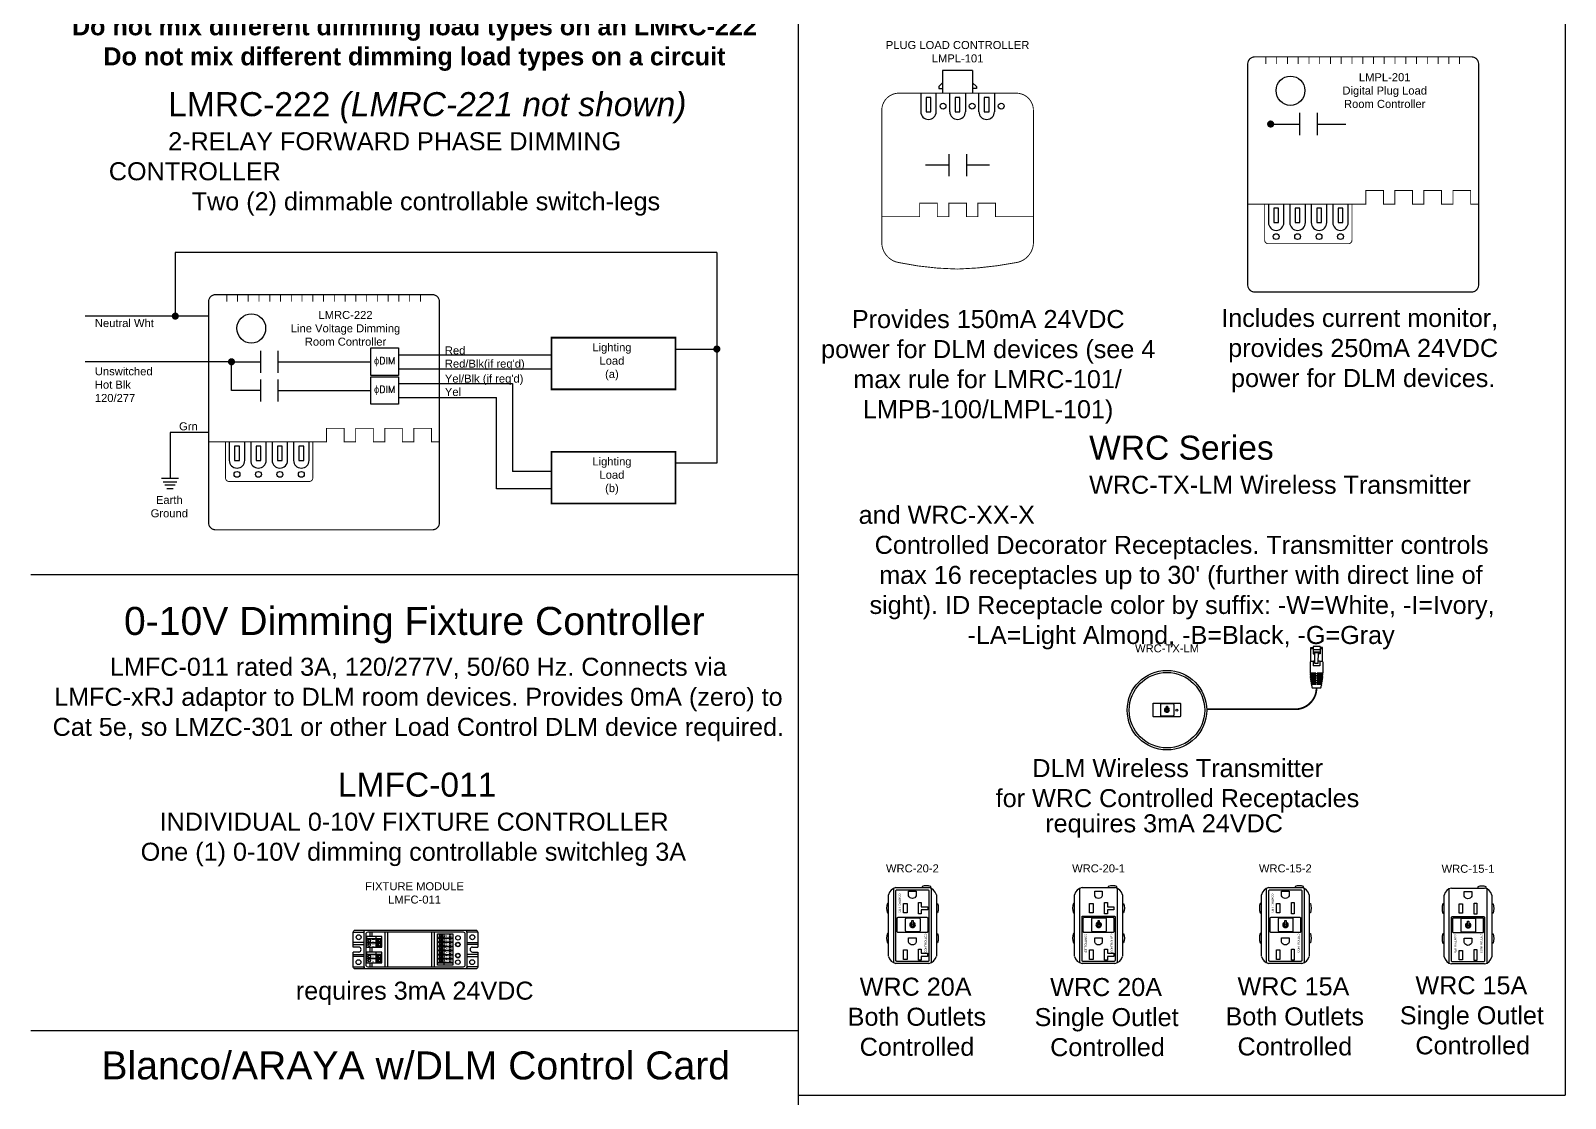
# Model space of a CAD drawing. Header units: inches. Extents: x 59 to 3361, y -1026 to 1732.
# Drawn here: x 1696.4 to 2127.7, y 1206.2 to 1506.1 of the extents above; entities that cross this region are included whole.
import ezdxf
from ezdxf.enums import TextEntityAlignment as Align

# ---------------------------------------------------------------- set-up
doc = ezdxf.new("R2010")
doc.units = ezdxf.units.IN
doc.header["$MEASUREMENT"] = 0
doc.styles.add('ARIAL', font='arial.ttf')
doc.styles.add('ROMANS', font='ROMANS.shx', dxfattribs={"height": 0.0625})

# ---------------------------------------------------------------- blocks, each defined once
blk = doc.blocks.new('*U177')
for p, q in [((-4.19, 52.35), (-5.3, 51.32)), ((-4.19, 55.74), (-4.19, 49.41)), ((4.2, 55.74), (-4.19, 55.74)), ((4.2, 55.74), (4.2, 49.41)), ((4.2, 52.35), (5.32, 51.32)), ((-10.35, 49.41), (-10.35, 44.2)), ((-5.98, 44.2), (-5.98, 49.41)), ((-5.3, 51.32), (-5.3, 50.75)), ((-5.3, 50.75), (-4.19, 50.75)), ((-2.17, 44.2), (-2.17, 49.41)), ((2.19, 49.41), (2.19, 44.2)), ((5.32, 50.75), (4.2, 50.75)), ((5.32, 51.32), (5.32, 50.75)), ((6, 44.2), (6, 49.41)), ((10.36, 49.41), (10.36, 44.2)), ((-2.47, 32.32), (-2.47, 26.11)), ((-2.47, 32.32), (-2.47, 26.11)), ((2.48, 32.32), (2.48, 26.11)), ((2.48, 32.32), (2.48, 26.11)), ((-2.47, 29.21), (-8.97, 29.21)), ((8.97, 29.21), (2.48, 29.21))]:
    blk.add_line(p, q)
at = {"linetype": 'Continuous', "const_width": 0.25}
blk.add_lwpolyline([(0, 0, -0.048346), (-16.8, 1.88, -0.329956), (-21.3, 7.15), (-21.3, 44.59, -0.414214), (-16.48, 49.41), (16.5, 49.41, -0.414214), (21.32, 44.59), (21.32, 37.07), (21.32, 22.53), (21.32, 7.15, -0.329956), (16.82, 1.88, -0.0415), (0, 0, -0.024292)], format="xyb", dxfattribs=at)
for points in [[(-8.83, 44.2), (-7.5, 44.2), (-7.5, 48.23), (-8.83, 48.23)], [(-0.65, 44.2), (0.67, 44.2), (0.67, 48.23), (-0.65, 48.23)], [(7.52, 44.2), (8.84, 44.2), (8.84, 48.23), (7.52, 48.23)]]:
    blk.add_lwpolyline(points, close=True)
at = {"const_width": 0.25}
blk.add_lwpolyline([(-21.3, 14.72), (-10.64, 14.72), (-10.64, 18.51), (-5.69, 18.51), (-5.69, 14.72), (-2.47, 14.72), (-2.47, 18.51), (2.49, 18.51), (2.49, 14.72), (5.7, 14.72), (5.7, 18.51), (10.66, 18.51), (10.66, 14.72), (21.32, 14.72)], dxfattribs=at)
for centre in [(-4.08, 45.77), (4.1, 45.77), (12.27, 45.77)]:
    blk.add_circle(centre, 0.82)
for centre in [(-8.17, 44.2), (0.01, 44.2), (8.18, 44.2)]:
    blk.add_arc(centre, 2.18, 180, 0)
at = {"insert": (0.01, 64.06), "char_height": 2.25, "width": 51.0342, "attachment_point": 2, "style": 'ARIAL'}
blk.add_mtext('PLUG LOAD CONTROLLER\\PLMPL-101', dxfattribs=at)
blk = doc.blocks.new('LMPL-201_TW')
for p, q in [((-17.89, 50.31), (-17.89, 44.1)), ((-17.89, 50.31), (-17.89, 44.1)), ((-12.94, 50.31), (-12.94, 44.1)), ((-12.94, 50.31), (-12.94, 44.1)), ((-26, 47.2), (-17.89, 47.2)), ((-12.94, 47.2), (-4.83, 47.2)), ((-26.64, 24.72), (-26.64, 19.51)), ((-22.27, 19.51), (-22.27, 24.72)), ((-20.61, 24.72), (-20.61, 19.51)), ((-16.25, 19.51), (-16.25, 24.72)), ((-14.58, 24.72), (-14.58, 19.51)), ((-10.22, 19.51), (-10.22, 24.72)), ((-8.56, 24.72), (-8.56, 19.51)), ((-4.19, 19.51), (-4.19, 24.72))]:
    blk.add_line(p, q)
for points, const_width in [([(-0.09, 66.07), (30.45, 66.07, -0.414214), (32.44, 64.07), (32.44, 2, -0.414214), (30.45, 0), (-30.45, 0, -0.414214), (-32.44, 2), (-32.44, 64.07, -0.414214), (-30.45, 66.07), (-0.09, 66.07)], 0.343), ([(-27.68, 24.72), (-27.68, 14.58, 0.414214), (-26.68, 13.58), (-4.15, 13.58, 0.414214), (-3.15, 14.58), (-3.15, 24.72)], 0.25)]:
    blk.add_lwpolyline(points, format="xyb", dxfattribs=dict(const_width=const_width))
at = {"const_width": 0.25}
for points in [[(-27.34, 64.06), (-27.34, 66.07)], [(-24.32, 64.06), (-24.32, 66.07)], [(-21.29, 64.06), (-21.29, 66.07)], [(-18.27, 64.06), (-18.27, 66.07)], [(-15.24, 64.06), (-15.24, 66.07)], [(-12.22, 64.06), (-12.22, 66.07)], [(-9.19, 64.06), (-9.19, 66.07)], [(-6.17, 64.06), (-6.17, 66.07)], [(-3.15, 64.06), (-3.15, 66.07)], [(-0.12, 64.06), (-0.12, 66.07)], [(2.9, 64.06), (2.9, 66.07)], [(5.93, 64.06), (5.93, 66.07)], [(8.95, 64.06), (8.95, 66.07)], [(11.98, 64.06), (11.98, 66.07)], [(15, 64.06), (15, 66.07)], [(18.03, 64.06), (18.03, 66.07)], [(21.05, 64.06), (21.05, 66.07)], [(24.07, 64.06), (24.07, 66.07)], [(27.1, 64.06), (27.1, 66.07)], [(32.44, 24.72), (30.2, 24.72), (30.2, 28.51), (25.24, 28.51), (25.24, 24.72), (22.03, 24.72), (22.03, 28.51), (17.07, 28.51), (17.07, 24.72), (13.86, 24.72), (13.86, 28.51), (8.9, 28.51), (8.9, 24.72), (5.69, 24.72), (5.69, 28.51), (0.73, 28.51), (0.73, 24.72), (-32.44, 24.72)]]:
    blk.add_lwpolyline(points, dxfattribs=at)
blk.add_lwpolyline([(-20.43, 52.43), (-21.24, 52.51), (-21.99, 52.75), (-22.67, 53.13), (-23.27, 53.64), (-23.77, 54.26), (-24.14, 54.98), (-24.38, 55.78), (-24.46, 56.64), (-24.46, 56.64), (-24.38, 57.45), (-24.14, 58.2), (-23.77, 58.89), (-23.27, 59.49), (-22.67, 59.98), (-21.99, 60.36), (-21.24, 60.59), (-20.43, 60.68), (-20.43, 60.68), (-19.63, 60.59), (-18.87, 60.36), (-18.19, 59.98), (-17.59, 59.49), (-17.09, 58.89), (-16.72, 58.2), (-16.48, 57.45), (-16.4, 56.64), (-16.4, 56.64), (-16.48, 55.78), (-16.72, 54.98), (-17.09, 54.26), (-17.59, 53.64), (-18.19, 53.13), (-18.87, 52.75), (-19.63, 52.51), (-20.43, 52.43), (-20.43, 52.43), (-20.43, 52.43)])
at = {"const_width": 1}
blk.add_lwpolyline([(-26.5, 47.2, 1), (-25.5, 47.2, 1)], format="xyb", close=True, dxfattribs=at)
for points in [[(-25.12, 19.51), (-23.79, 19.51), (-23.79, 23.54), (-25.12, 23.54)], [(-19.09, 19.51), (-17.77, 19.51), (-17.77, 23.54), (-19.09, 23.54)], [(-13.06, 19.51), (-11.74, 19.51), (-11.74, 23.54), (-13.06, 23.54)], [(-7.04, 19.51), (-5.71, 19.51), (-5.71, 23.54), (-7.04, 23.54)]]:
    blk.add_lwpolyline(points, close=True)
for centre in [(-24.45, 15.57), (-18.43, 15.57), (-12.4, 15.57), (-6.37, 15.57)]:
    blk.add_circle(centre, 0.819)
for centre in [(-24.45, 19.51), (-18.43, 19.51), (-12.4, 19.51), (-6.37, 19.51)]:
    blk.add_arc(centre, 2.18, 180, 0)
at = {"insert": (6.05, 61.48), "char_height": 2.25, "width": 40.9705, "attachment_point": 2, "style": 'ARIAL'}
blk.add_mtext('LMPL-201\\PDigital Plug Load\\PRoom Controller', dxfattribs=at)
blk = doc.blocks.new('*U178')
for p, q in [((-17.89, 50.31), (-17.89, 44.1)), ((-17.89, 50.31), (-17.89, 44.1)), ((-12.94, 50.31), (-12.94, 44.1)), ((-12.94, 50.31), (-12.94, 44.1)), ((-26, 47.2), (-17.89, 47.2)), ((-12.94, 47.2), (13.17, 47.2)), ((-17.89, 42.25), (-17.89, 36.04)), ((-17.89, 42.25), (-17.89, 36.04)), ((-12.95, 39.14), (13.17, 39.14)), ((-12.94, 42.25), (-12.94, 36.04)), ((-12.94, 42.25), (-12.94, 36.04)), ((-26.64, 24.72), (-26.64, 19.51)), ((-22.27, 19.51), (-22.27, 24.72)), ((-20.61, 24.72), (-20.61, 19.51)), ((-16.25, 19.51), (-16.25, 24.72)), ((-14.58, 24.72), (-14.58, 19.51)), ((-10.22, 19.51), (-10.22, 24.72)), ((-8.56, 24.72), (-8.56, 19.51)), ((-4.19, 19.51), (-4.19, 24.72))]:
    blk.add_line(p, q)
for points, const_width in [([(-0.09, 66.07), (30.45, 66.07, -0.414214), (32.44, 64.07), (32.44, 2, -0.414214), (30.45, 0), (-30.45, 0, -0.414214), (-32.44, 2), (-32.44, 64.07, -0.414214), (-30.45, 66.07), (-0.09, 66.07)], 0.343), ([(-27.68, 24.72), (-27.68, 14.58, 0.414214), (-26.68, 13.58), (-4.15, 13.58, 0.414214), (-3.15, 14.58), (-3.15, 24.72)], 0.25)]:
    blk.add_lwpolyline(points, format="xyb", dxfattribs=dict(const_width=const_width))
at = {"const_width": 0.25}
for points in [[(-27.34, 64.06), (-27.34, 66.07)], [(-24.32, 64.06), (-24.32, 66.07)], [(-21.29, 64.06), (-21.29, 66.07)], [(-18.27, 64.06), (-18.27, 66.07)], [(-15.24, 64.06), (-15.24, 66.07)], [(-12.22, 64.06), (-12.22, 66.07)], [(-9.19, 64.06), (-9.19, 66.07)], [(-6.17, 64.06), (-6.17, 66.07)], [(-3.15, 64.06), (-3.15, 66.07)], [(-0.12, 64.06), (-0.12, 66.07)], [(2.9, 64.06), (2.9, 66.07)], [(5.93, 64.06), (5.93, 66.07)], [(8.95, 64.06), (8.95, 66.07)], [(11.98, 64.06), (11.98, 66.07)], [(15, 64.06), (15, 66.07)], [(18.03, 64.06), (18.03, 66.07)], [(21.05, 64.06), (21.05, 66.07)], [(24.07, 64.06), (24.07, 66.07)], [(27.1, 64.06), (27.1, 66.07)], [(32.44, 24.72), (30.2, 24.72), (30.2, 28.51), (25.24, 28.51), (25.24, 24.72), (22.03, 24.72), (22.03, 28.51), (17.07, 28.51), (17.07, 24.72), (13.86, 24.72), (13.86, 28.51), (8.9, 28.51), (8.9, 24.72), (5.69, 24.72), (5.69, 28.51), (0.73, 28.51), (0.73, 24.72), (-32.44, 24.72)]]:
    blk.add_lwpolyline(points, dxfattribs=at)
for points in [[(-20.43, 52.43), (-21.24, 52.51), (-21.99, 52.75), (-22.67, 53.13), (-23.27, 53.64), (-23.77, 54.26), (-24.14, 54.98), (-24.38, 55.78), (-24.46, 56.64), (-24.46, 56.64), (-24.38, 57.45), (-24.14, 58.2), (-23.77, 58.89), (-23.27, 59.49), (-22.67, 59.98), (-21.99, 60.36), (-21.24, 60.59), (-20.43, 60.68), (-20.43, 60.68), (-19.63, 60.59), (-18.87, 60.36), (-18.19, 59.98), (-17.59, 59.49), (-17.09, 58.89), (-16.72, 58.2), (-16.48, 57.45), (-16.4, 56.64), (-16.4, 56.64), (-16.48, 55.78), (-16.72, 54.98), (-17.09, 54.26), (-17.59, 53.64), (-18.19, 53.13), (-18.87, 52.75), (-19.63, 52.51), (-20.43, 52.43), (-20.43, 52.43), (-20.43, 52.43)], [(-17.89, 39.14), (-26, 39.14), (-26, 47.2)]]:
    blk.add_lwpolyline(points)
at = {"const_width": 1}
blk.add_lwpolyline([(-26.5, 47.2, 1), (-25.5, 47.2, 1)], format="xyb", close=True, dxfattribs=at)
for points in [[(13.17, 51.08), (20.92, 51.08), (20.92, 43.33), (13.17, 43.33)], [(13.17, 43.02), (20.92, 43.02), (20.92, 35.27), (13.17, 35.27)], [(-25.12, 19.51), (-23.79, 19.51), (-23.79, 23.54), (-25.12, 23.54)], [(-19.09, 19.51), (-17.77, 19.51), (-17.77, 23.54), (-19.09, 23.54)], [(-13.06, 19.51), (-11.74, 19.51), (-11.74, 23.54), (-13.06, 23.54)], [(-7.04, 19.51), (-5.71, 19.51), (-5.71, 23.54), (-7.04, 23.54)]]:
    blk.add_lwpolyline(points, close=True)
for centre in [(-24.45, 15.57), (-18.43, 15.57), (-12.4, 15.57), (-6.37, 15.57)]:
    blk.add_circle(centre, 0.819)
for centre in [(-24.45, 19.51), (-18.43, 19.51), (-12.4, 19.51), (-6.37, 19.51)]:
    blk.add_arc(centre, 2.18, 180, 0)
at = {"insert": (6.05, 61.48), "char_height": 2.25, "width": 40.9705, "attachment_point": 2, "style": 'ARIAL'}
blk.add_mtext('LMRC-222\\PLine Voltage Dimming\\PRoom Controller', dxfattribs=at)
at = {"linetype": 'Continuous', "char_height": 2, "width": 5.8059, "attachment_point": 5, "style": 'ROMANS'}
for insert in [(17.05, 47.2), (17.05, 39.14)]:
    blk.add_mtext('ɸDIM', dxfattribs=dict(at, insert=insert))
blk = doc.blocks.new('*U221')
for p, q in [((-5.3, -10.57), (-5.3, 10.34)), ((-4.66, 10.54), (4.56, 10.54)), ((-4.66, 10.54), (4.56, 10.54)), ((5.22, 10.32), (5.22, -10.56)), ((-6.78, -8.75), (-6.78, 8.52)), ((6.68, 8.52), (6.68, -8.75)), ((-0.31, 0.49), (-0.48, 0.71)), ((0.31, 0.49), (0.48, 0.71)), ((4.56, -10.77), (-4.66, -10.77))]:
    blk.add_line(p, q)
for points in [[(-4.43, 9.94), (4.33, 9.94, -0.414214), (4.59, 9.68), (4.6, -9.91, -0.414214), (4.34, -10.17), (-4.42, -10.17, -0.414214), (-4.69, -9.91), (-4.7, 9.68, -0.414214)], [(-4.07, 2.21), (3.99, 2.21, -0.414214), (4.26, 1.95), (4.26, -1.8, -0.414214), (3.99, -2.06), (-4.07, -2.06, -0.414214), (-4.34, -1.8), (-4.34, 1.95, -0.414214)], [(-1.69, 2.07), (1.83, 2.07, -0.414214), (2.1, 1.8), (2.1, -1.6, -0.414214), (1.83, -1.86), (-1.69, -1.86, -0.414214), (-1.96, -1.6), (-1.96, 1.8, -0.414214)]]:
    blk.add_lwpolyline(points, format="xyb", close=True)
for points in [[(-1.1, 8.27), (-1.1, 9.54), (1, 9.54), (1, 8.27, -0.730342), (-1.1, 8.27, -14.201756)], [(5.1, 10.38), (5.1, 10.85, 0.202896), (2.7, 10.84), (2.7, 10.54)], [(-6.78, 6.13), (-7.08, 6.13, 0.187923), (-7.08, 3.51), (-6.78, 3.51)], [(6.68, 6.13), (6.98, 6.13, -0.187923), (6.98, 3.51), (6.68, 3.51)], [(-6.78, -2.35), (-7.08, -2.35, 0.187923), (-7.08, -4.97), (-6.78, -4.97)], [(-1.1, -4.79), (-1.1, -3.52), (1, -3.52), (1, -4.79, -0.730342), (-1.1, -4.79, -14.201756)], [(6.68, -2.35), (6.98, -2.35, -0.187923), (6.98, -4.97), (6.68, -4.97)]]:
    blk.add_lwpolyline(points, format="xyb")
for points in [[(-2.56, 6.08), (-1.56, 6.08), (-1.56, 3.45), (-2.56, 3.45)], [(-0.17, 1.27), (0.17, 1.27), (0.17, 0), (-0.17, 0)], [(-2.56, -6.97), (-1.56, -6.97), (-1.56, -9.61), (-2.56, -9.61)]]:
    blk.add_lwpolyline(points, close=True)
for points in [[(2.46, 4.29), (2.46, 3.2), (1.64, 3.2), (1.64, 6.33), (2.46, 6.33), (2.46, 5.15)], [(2.46, 5.15), (4.25, 5.15), (4.25, 4.29), (2.46, 4.29)], [(2.46, -8.77), (2.46, -9.86), (1.64, -9.86), (1.64, -6.72), (2.46, -6.72), (2.46, -7.91)], [(2.46, -7.91), (4.24, -7.91), (4.24, -8.77), (2.46, -8.77)]]:
    blk.add_lwpolyline(points)
for centre, radius, start, end in [((-4.16, 7.9), 2.69, 100.708, 166.5861), ((4.06, 7.9), 2.69, 13.4139, 79.292), ((0, 0.1), 0.776, 128.3934, 51.6066), ((0, 0.1), 0.493, 128.3934, 51.6066), ((-4.16, -8.13), 2.69, 193.4139, 259.292), ((4.06, -8.13), 2.69, 280.708, 346.5861)]:
    blk.add_arc(centre, radius, start, end)
at = {"style": 'ARIAL'}
for rotation, p in [(270, (-3.37, 6.21)), (90, (3.4, -5.06))]:
    blk.add_text('CONTROLLED', height=0.561, rotation=rotation, dxfattribs=at).set_placement(p, align=Align.TOP_CENTER)
at = {"insert": (-0.05, 15.94), "char_height": 2.25, "width": 16.7368, "attachment_point": 5, "style": 'ARIAL'}
blk.add_mtext('WRC-20-2', dxfattribs=at)
blk = doc.blocks.new('*U225')
for p, q in [((-5.3, -10.57), (-5.3, 10.34)), ((-4.66, 10.54), (4.56, 10.54)), ((-4.66, 10.54), (4.56, 10.54)), ((5.22, 10.32), (5.22, -10.56)), ((-6.78, -8.75), (-6.78, 8.52)), ((6.68, 8.52), (6.68, -8.75)), ((-0.31, 0.49), (-0.48, 0.71)), ((0.31, 0.49), (0.48, 0.71)), ((4.56, -10.77), (-4.66, -10.77))]:
    blk.add_line(p, q)
for points in [[(-1.1, 8.27), (-1.1, 9.54), (1, 9.54), (1, 8.27, -0.730342), (-1.1, 8.27, -14.201756)], [(5.1, 10.38), (5.1, 10.85, 0.202896), (2.7, 10.84), (2.7, 10.54)], [(-6.78, 6.13), (-7.08, 6.13, 0.187923), (-7.08, 3.51), (-6.78, 3.51)], [(6.68, 6.13), (6.98, 6.13, -0.187923), (6.98, 3.51), (6.68, 3.51)], [(-6.78, -2.35), (-7.08, -2.35, 0.187923), (-7.08, -4.97), (-6.78, -4.97)], [(-1.1, -4.79), (-1.1, -3.52), (1, -3.52), (1, -4.79, -0.730342), (-1.1, -4.79, -14.201756)], [(6.68, -2.35), (6.98, -2.35, -0.187923), (6.98, -4.97), (6.68, -4.97)]]:
    blk.add_lwpolyline(points, format="xyb")
for points in [[(-2.56, 6.08), (-1.56, 6.08), (-1.56, 3.45), (-2.56, 3.45)], [(-0.17, 1.27), (0.17, 1.27), (0.17, 0), (-0.17, 0)], [(-2.56, -6.97), (-1.56, -6.97), (-1.56, -9.61), (-2.56, -9.61)]]:
    blk.add_lwpolyline(points, close=True)
for points in [[(2.46, 4.29), (2.46, 3.2), (1.64, 3.2), (1.64, 6.33), (2.46, 6.33), (2.46, 5.15)], [(2.46, 5.15), (4.25, 5.15), (4.25, 4.29), (2.46, 4.29)], [(2.46, -8.77), (2.46, -9.86), (1.64, -9.86), (1.64, -6.72), (2.46, -6.72), (2.46, -7.91)], [(2.46, -7.91), (4.24, -7.91), (4.24, -8.77), (2.46, -8.77)]]:
    blk.add_lwpolyline(points)
for points in [[(-4.42, 2.56), (4.34, 2.56, -0.414214), (4.6, 2.3), (4.6, -9.91, -0.414214), (4.34, -10.17), (-4.42, -10.17, -0.414214), (-4.69, -9.91), (-4.69, 2.3, -0.414214)], [(-4.07, 2.21), (3.99, 2.21, -0.414214), (4.26, 1.95), (4.26, -1.8, -0.414214), (3.99, -2.06), (-4.07, -2.06, -0.414214), (-4.34, -1.8), (-4.34, 1.95, -0.414214)], [(-1.69, 2.07), (1.83, 2.07, -0.414214), (2.1, 1.8), (2.1, -1.6, -0.414214), (1.83, -1.86), (-1.69, -1.86, -0.414214), (-1.96, -1.6), (-1.96, 1.8, -0.414214)]]:
    blk.add_lwpolyline(points, format="xyb", close=True)
for centre, radius, start, end in [((-4.16, 7.9), 2.69, 100.708, 166.5861), ((4.06, 7.9), 2.69, 13.4139, 79.292), ((0, 0.1), 0.776, 128.3934, 51.6066), ((0, 0.1), 0.493, 128.3934, 51.6066), ((-4.16, -8.13), 2.69, 193.4139, 259.292), ((4.06, -8.13), 2.69, 280.708, 346.5861)]:
    blk.add_arc(centre, radius, start, end)
at = {"style": 'ARIAL'}
for rotation, p in [(270, (-3.37, -5.07)), (90, (3.4, -5.06))]:
    blk.add_text('CONTROLLED', height=0.561, rotation=rotation, dxfattribs=at).set_placement(p, align=Align.TOP_CENTER)
at = {"insert": (-0.05, 15.94), "char_height": 2.25, "width": 16.7368, "attachment_point": 5, "style": 'ARIAL'}
blk.add_mtext('WRC-20-1', dxfattribs=at)
blk = doc.blocks.new('*U222')
for p, q in [((-5.3, -10.57), (-5.3, 10.34)), ((-4.66, 10.54), (4.56, 10.54)), ((-4.66, 10.54), (4.56, 10.54)), ((5.22, 10.32), (5.22, -10.56)), ((-6.78, -8.75), (-6.78, 8.52)), ((6.68, 8.52), (6.68, -8.75)), ((-0.31, 0.49), (-0.48, 0.71)), ((0.31, 0.49), (0.48, 0.71)), ((4.56, -10.77), (-4.66, -10.77))]:
    blk.add_line(p, q)
for points in [[(-4.43, 9.94), (4.33, 9.94, -0.414214), (4.59, 9.68), (4.6, -9.91, -0.414214), (4.34, -10.17), (-4.42, -10.17, -0.414214), (-4.69, -9.91), (-4.7, 9.68, -0.414214)], [(-4.07, 2.21), (3.99, 2.21, -0.414214), (4.26, 1.95), (4.26, -1.8, -0.414214), (3.99, -2.06), (-4.07, -2.06, -0.414214), (-4.34, -1.8), (-4.34, 1.95, -0.414214)], [(-1.69, 2.07), (1.83, 2.07, -0.414214), (2.1, 1.8), (2.1, -1.6, -0.414214), (1.83, -1.86), (-1.69, -1.86, -0.414214), (-1.96, -1.6), (-1.96, 1.8, -0.414214)]]:
    blk.add_lwpolyline(points, format="xyb", close=True)
for points in [[(-1.1, 8.27), (-1.1, 9.54), (1, 9.54), (1, 8.27, -0.730342), (-1.1, 8.27, -14.201756)], [(5.1, 10.38), (5.1, 10.85, 0.202896), (2.7, 10.84), (2.7, 10.54)], [(-6.78, 6.13), (-7.08, 6.13, 0.187923), (-7.08, 3.51), (-6.78, 3.51)], [(6.68, 6.13), (6.98, 6.13, -0.187923), (6.98, 3.51), (6.68, 3.51)], [(-6.78, -2.35), (-7.08, -2.35, 0.187923), (-7.08, -4.97), (-6.78, -4.97)], [(-1.1, -4.79), (-1.1, -3.52), (1, -3.52), (1, -4.79, -0.730342), (-1.1, -4.79, -14.201756)], [(6.68, -2.35), (6.98, -2.35, -0.187923), (6.98, -4.97), (6.68, -4.97)]]:
    blk.add_lwpolyline(points, format="xyb")
for points in [[(-2.56, 6.08), (-1.56, 6.08), (-1.56, 3.45), (-2.56, 3.45)], [(1.64, 6.33), (2.46, 6.33), (2.46, 3.2), (1.64, 3.2)], [(-0.17, 1.27), (0.17, 1.27), (0.17, 0), (-0.17, 0)], [(-2.56, -6.97), (-1.56, -6.97), (-1.56, -9.61), (-2.56, -9.61)], [(1.64, -6.72), (2.46, -6.72), (2.46, -9.86), (1.64, -9.86)]]:
    blk.add_lwpolyline(points, close=True)
for points in [[(2.46, 4.29), (2.46, 3.2), (1.64, 3.2), (1.64, 6.33), (2.46, 6.33), (2.46, 5.15)], [(2.46, -8.77), (2.46, -9.86), (1.64, -9.86), (1.64, -6.72), (2.46, -6.72), (2.46, -7.91)]]:
    blk.add_lwpolyline(points)
for centre, radius, start, end in [((-4.16, 7.9), 2.69, 100.708, 166.5861), ((4.06, 7.9), 2.69, 13.4139, 79.292), ((0, 0.1), 0.776, 128.3934, 51.6066), ((0, 0.1), 0.493, 128.3934, 51.6066), ((-4.16, -8.13), 2.69, 193.4139, 259.292), ((4.06, -8.13), 2.69, 280.708, 346.5861)]:
    blk.add_arc(centre, radius, start, end)
at = {"style": 'ARIAL'}
for rotation, p in [(270, (-3.37, 6.21)), (90, (3.4, -5.06))]:
    blk.add_text('CONTROLLED', height=0.561, rotation=rotation, dxfattribs=at).set_placement(p, align=Align.TOP_CENTER)
at = {"insert": (-0.05, 15.94), "char_height": 2.25, "width": 16.7368, "attachment_point": 5, "style": 'ARIAL'}
blk.add_mtext('WRC-15-2', dxfattribs=at)
blk = doc.blocks.new('*U224')
for p, q in [((-5.3, -10.57), (-5.3, 10.34)), ((-4.66, 10.54), (4.56, 10.54)), ((-4.66, 10.54), (4.56, 10.54)), ((5.22, 10.32), (5.22, -10.56)), ((-6.78, -8.75), (-6.78, 8.52)), ((6.68, 8.52), (6.68, -8.75)), ((-0.31, 0.49), (-0.48, 0.71)), ((0.31, 0.49), (0.48, 0.71)), ((4.56, -10.77), (-4.66, -10.77))]:
    blk.add_line(p, q)
for points in [[(-1.1, 8.27), (-1.1, 9.54), (1, 9.54), (1, 8.27, -0.730342), (-1.1, 8.27, -14.201756)], [(5.1, 10.38), (5.1, 10.85, 0.202896), (2.7, 10.84), (2.7, 10.54)], [(-6.78, 6.13), (-7.08, 6.13, 0.187923), (-7.08, 3.51), (-6.78, 3.51)], [(6.68, 6.13), (6.98, 6.13, -0.187923), (6.98, 3.51), (6.68, 3.51)], [(-6.78, -2.35), (-7.08, -2.35, 0.187923), (-7.08, -4.97), (-6.78, -4.97)], [(-1.1, -4.79), (-1.1, -3.52), (1, -3.52), (1, -4.79, -0.730342), (-1.1, -4.79, -14.201756)], [(6.68, -2.35), (6.98, -2.35, -0.187923), (6.98, -4.97), (6.68, -4.97)]]:
    blk.add_lwpolyline(points, format="xyb")
for points in [[(-2.56, 6.08), (-1.56, 6.08), (-1.56, 3.45), (-2.56, 3.45)], [(1.64, 6.33), (2.46, 6.33), (2.46, 3.2), (1.64, 3.2)], [(-0.17, 1.27), (0.17, 1.27), (0.17, 0), (-0.17, 0)], [(-2.56, -6.97), (-1.56, -6.97), (-1.56, -9.61), (-2.56, -9.61)], [(1.64, -6.72), (2.46, -6.72), (2.46, -9.86), (1.64, -9.86)]]:
    blk.add_lwpolyline(points, close=True)
for points in [[(2.46, 4.29), (2.46, 3.2), (1.64, 3.2), (1.64, 6.33), (2.46, 6.33), (2.46, 5.15)], [(2.46, -8.77), (2.46, -9.86), (1.64, -9.86), (1.64, -6.72), (2.46, -6.72), (2.46, -7.91)]]:
    blk.add_lwpolyline(points)
for points in [[(-4.42, 2.56), (4.34, 2.56, -0.414214), (4.6, 2.3), (4.6, -9.91, -0.414214), (4.34, -10.17), (-4.42, -10.17, -0.414214), (-4.69, -9.91), (-4.69, 2.3, -0.414214)], [(-4.07, 2.21), (3.99, 2.21, -0.414214), (4.26, 1.95), (4.26, -1.8, -0.414214), (3.99, -2.06), (-4.07, -2.06, -0.414214), (-4.34, -1.8), (-4.34, 1.95, -0.414214)], [(-1.69, 2.07), (1.83, 2.07, -0.414214), (2.1, 1.8), (2.1, -1.6, -0.414214), (1.83, -1.86), (-1.69, -1.86, -0.414214), (-1.96, -1.6), (-1.96, 1.8, -0.414214)]]:
    blk.add_lwpolyline(points, format="xyb", close=True)
for centre, radius, start, end in [((-4.16, 7.9), 2.69, 100.708, 166.5861), ((4.06, 7.9), 2.69, 13.4139, 79.292), ((0, 0.1), 0.776, 128.3934, 51.6066), ((0, 0.1), 0.493, 128.3934, 51.6066), ((-4.16, -8.13), 2.69, 193.4139, 259.292), ((4.06, -8.13), 2.69, 280.708, 346.5861)]:
    blk.add_arc(centre, radius, start, end)
at = {"style": 'ARIAL'}
for rotation, p in [(270, (-3.37, -5.07)), (90, (3.4, -5.06))]:
    blk.add_text('CONTROLLED', height=0.561, rotation=rotation, dxfattribs=at).set_placement(p, align=Align.TOP_CENTER)
at = {"insert": (-0.05, 15.94), "char_height": 2.25, "width": 16.7368, "attachment_point": 5, "style": 'ARIAL'}
blk.add_mtext('WRC-15-1', dxfattribs=at)
blk = doc.blocks.new('*U223')
for p, q in [((-0.28, 0.44), (-0.43, 0.64)), ((0.28, 0.44), (0.43, 0.64))]:
    blk.add_line(p, q)
for points in [[(-3.66, 1.99), (3.59, 1.99, -0.414214), (3.83, 1.75), (3.83, -1.62, -0.414214), (3.59, -1.86), (-3.66, -1.86, -0.414214), (-3.9, -1.62), (-3.9, 1.75, -0.414214)], [(-1.52, 1.86), (1.65, 1.86, -0.414214), (1.89, 1.62), (1.89, -1.44, -0.414214), (1.65, -1.68), (-1.52, -1.68, -0.414214), (-1.76, -1.44), (-1.76, 1.62, -0.414214)]]:
    blk.add_lwpolyline(points, format="xyb", close=True)
blk.add_lwpolyline([(-0.15, 1.14), (0.15, 1.14), (0.15, 0), (-0.15, 0)], close=True)
for centre, radius in [((0, 0), 11.17), ((0, 0), 10.61), ((2.78, -0.03), 0.271)]:
    blk.add_circle(centre, radius)
for radius in [0.698, 0.444]:
    blk.add_arc((0, 0.09), radius, 128.3934, 51.6066)
at = {"insert": (0.03, 18.49), "char_height": 2.25, "width": 20.3796, "attachment_point": 2, "style": 'ARIAL'}
blk.add_mtext('WRC-TX-LM', dxfattribs=at)
blk = doc.blocks.new('*U112')
for p, q in [((-1.64, 7.37), (-1.63, 11.37)), ((-1.63, 11.37), (-0.99, 11.37)), ((-1.63, 11.09), (-0.99, 11.09)), ((1, 11.65), (-0.99, 11.65)), ((-0.99, 11.65), (-0.99, 9.56)), ((-0.99, 10.79), (1, 10.79)), ((-0.99, 10.12), (1, 10.12)), ((-0.5, 9.76), (-0.99, 9.76)), ((-0.99, 9.56), (-0.5, 9.56)), ((-0.5, 6.9), (-0.49, 10.12)), ((0.51, 9.89), (-0.49, 9.89)), ((0.5, 6.89), (0.51, 10.12)), ((1, 9.56), (0.5, 9.56)), ((1, 9.76), (0.51, 9.76)), ((1, 11.65), (1, 9.56)), ((1.65, 11.37), (1, 11.37)), ((1, 11.09), (1.65, 11.09)), ((1.64, 7.37), (1.65, 11.37)), ((-1.8, 7.34), (-1.81, 4.17)), ((-0.9, 7.49), (-0.9, 6.2)), ((0.9, 6.2), (-0.9, 6.2)), ((0.5, 6.89), (-0.5, 6.9)), ((0.9, 7.49), (0.9, 6.2)), ((1.81, 7.33), (1.8, 4.16)), ((-0.21, 4.16), (-1.81, 4.17)), ((-0.21, 3.92), (-1.81, 3.92)), ((-0.21, 3.67), (-1.8, 3.67)), ((-0.21, 3.42), (-1.79, 3.43)), ((-0.21, 3.18), (-1.78, 3.18)), ((-0.22, 2.93), (-1.76, 2.93)), ((-0.22, 2.69), (-1.74, 2.69)), ((-0.22, 2.44), (-1.71, 2.44)), ((-0.22, 2.19), (-1.68, 2.19)), ((-0.22, 1.95), (-1.65, 1.95)), ((-0.22, 1.7), (-1.61, 1.7)), ((-0.22, 1.45), (-1.57, 1.45)), ((-0.22, 1.21), (-1.52, 1.21)), ((-0.22, 0.96), (-1.47, 0.96)), ((-1.21, 0), (1.21, 0)), ((-0.81, 3.67), (-0.82, 3.43)), ((-0.82, 3.18), (-0.82, 2.93)), ((-0.82, 2.69), (-0.82, 2.44)), ((-0.82, 2.19), (-0.82, 1.95)), ((-0.82, 1.7), (-0.82, 1.45)), ((-0.82, 1.21), (-0.82, 0.96)), ((-0.81, 4.16), (-0.81, 3.92)), ((-0.22, 2.93), (-0.21, 3.18)), ((-0.22, 2.44), (-0.22, 2.69)), ((-0.22, 1.95), (-0.22, 2.19)), ((-0.22, 1.45), (-0.22, 1.7)), ((-0.22, 0.96), (-0.22, 1.21)), ((-0.21, 3.92), (-0.21, 4.16)), ((-0.21, 3.42), (-0.21, 3.67)), ((0.2, 1.95), (0.2, 2.19)), ((1.67, 2.19), (0.2, 2.19)), ((1.64, 1.94), (0.2, 1.95)), ((0.2, 1.45), (0.2, 1.7)), ((1.6, 1.7), (0.2, 1.7)), ((1.55, 1.45), (0.2, 1.45)), ((0.2, 0.96), (0.2, 1.21)), ((1.51, 1.2), (0.2, 1.21)), ((1.45, 0.96), (0.2, 0.96)), ((0.21, 3.92), (0.21, 4.16)), ((1.8, 4.16), (0.21, 4.16)), ((1.8, 3.91), (0.21, 3.92)), ((0.21, 3.42), (0.21, 3.67)), ((1.79, 3.67), (0.21, 3.67)), ((1.78, 3.42), (0.21, 3.42)), ((0.21, 2.93), (0.21, 3.18)), ((1.77, 3.18), (0.21, 3.18)), ((1.75, 2.93), (0.21, 2.93)), ((0.21, 2.44), (0.21, 2.68)), ((1.73, 2.68), (0.21, 2.68)), ((1.7, 2.44), (0.21, 2.44)), ((0.8, 1.7), (0.8, 1.45)), ((0.8, 1.21), (0.8, 0.96)), ((0.81, 4.16), (0.81, 3.92)), ((0.81, 3.67), (0.81, 3.42)), ((0.81, 3.18), (0.81, 2.93)), ((0.81, 2.68), (0.81, 2.44)), ((0.81, 2.19), (0.81, 1.94))]:
    blk.add_line(p, q)
for centre, radius, start, end in [((-0.01, -0.65), 8.19, 93.4212, 102.6603), ((-0.01, -0.65), 8.19, 77.1781, 86.4172), ((13.26, 4.15), 15.07, 180.8562, 181.7934), ((13.26, 4.15), 15.07, 182.7312, 183.6696), ((13.26, 4.15), 15.07, 184.6091, 185.5499), ((13.26, 4.15), 15.07, 186.4922, 187.4363), ((13.26, 4.15), 15.07, 188.3824, 189.3309), ((13.26, 4.15), 15.07, 190.282, 191.2359), ((13.26, 4.15), 15.07, 192.1931, 195.9571), ((-13.27, 4.18), 15.07, 343.8813, 347.6453), ((-13.27, 4.18), 15.07, 348.6025, 349.5565), ((-13.27, 4.18), 15.07, 350.5075, 351.456), ((-13.27, 4.18), 15.07, 352.4021, 353.3462), ((-13.27, 4.18), 15.07, 354.2885, 355.2293), ((-13.27, 4.18), 15.07, 356.1688, 357.1073), ((-13.27, 4.18), 15.07, 358.045, 358.9822)]:
    blk.add_arc(centre, radius, start, end)
blk = doc.blocks.new('LMFC-011_TW')
for p, q in [((-17.49, 10.31), (-14.45, 10.31)), ((-14.45, 10.31), (-14.45, 10.86)), ((-11.18, 9.09), (-11.18, 8.45)), ((7.55, 9.64), (6.88, 8.97)), ((7.55, 9.45), (7.07, 8.97)), ((7.94, 9.83), (7.94, 8.66)), ((7.94, 8.66), (7.94, 7.49)), ((14.45, 10.31), (14.45, 10.88)), ((17.49, 10.31), (14.45, 10.31)), ((-14.45, 7.38), (-17.49, 7.38)), ((-17.49, 6.84), (-14.45, 6.84)), ((-15.96, 6.12), (-17.49, 6.12)), ((-15.96, 4.74), (-17.49, 4.74)), ((-11.18, 8.45), (-11.18, 7.28)), ((-11.18, 7.28), (-11.18, 6.11)), ((-11.18, 4.71), (-11.18, 4.06)), ((-10.79, 8.26), (-10.12, 7.59)), ((-10.79, 8.07), (-10.31, 7.59)), ((-10.79, 7.09), (-10.12, 6.42)), ((-10.79, 6.9), (-10.31, 6.42)), ((7.55, 8.47), (6.88, 7.8)), ((7.55, 7.31), (6.88, 6.63)), ((7.55, 6.14), (6.88, 5.46)), ((7.55, 4.97), (6.88, 4.3)), ((7.55, 8.28), (7.07, 7.8)), ((7.55, 7.11), (7.07, 6.63)), ((7.55, 5.95), (7.07, 5.46)), ((7.55, 4.78), (7.07, 4.3)), ((7.94, 7.49), (7.94, 6.33)), ((7.94, 6.33), (7.94, 5.16)), ((7.94, 5.16), (7.94, 3.99)), ((14.45, 7.38), (17.49, 7.38)), ((17.49, 6.84), (14.45, 6.84)), ((16.04, 6.12), (17.49, 6.12)), ((16.04, 4.74), (17.49, 4.74)), ((-17.49, 4.02), (-14.45, 4.02)), ((-14.45, 3.48), (-17.49, 3.48)), ((-17.49, 0.55), (-17.49, 0.55)), ((-17.49, 0.55), (-14.45, 0.55)), ((-14.45, 0), (-16.96, 0)), ((-14.45, 0.55), (-14.45, 0)), ((-11.18, 4.06), (-11.18, 2.89)), ((-11.18, 2.89), (-11.18, 1.73)), ((-10.79, 3.87), (-10.12, 3.2)), ((-10.79, 3.68), (-10.31, 3.2)), ((-10.79, 2.71), (-10.12, 2.03)), ((-10.79, 2.52), (-10.31, 2.03)), ((7.55, 3.8), (6.88, 3.13)), ((7.55, 2.64), (6.88, 1.96)), ((7.55, 3.61), (7.07, 3.13)), ((7.55, 2.45), (7.07, 1.96)), ((7.94, 3.99), (7.94, 2.82)), ((7.94, 2.82), (7.94, 1.66)), ((7.94, 1.66), (7.94, 1.01)), ((17.49, 4.02), (14.45, 4.02)), ((14.45, 3.48), (17.49, 3.48)), ((17.49, 0.55), (14.45, 0.55)), ((14.45, 0.55), (14.45, 0))]:
    blk.add_line(p, q)
for points in [[(-17.49, 6.12), (-17.49, 10.34, -0.414214), (-16.95, 10.88), (16.95, 10.88, -0.414214), (17.49, 10.34), (17.49, 6.12)], [(17.49, 4.74), (17.49, 0.55, -0.414214), (16.95, 0), (-16.95, 0, -0.414214), (-17.49, 0.55), (-17.49, 4.74)]]:
    blk.add_lwpolyline(points, format="xyb")
for points in [[(-13.9, 10.88), (13.9, 10.88, -0.414214), (14.45, 10.34), (14.45, 0.55, -0.414214), (13.9, 0), (-13.9, 0, -0.414214), (-14.45, 0.55), (-14.45, 10.34, -0.414214)], [(-13.33, 10.38), (13.36, 10.38, -0.414214), (13.91, 9.84), (13.91, 1.07, -0.414214), (13.36, 0.52), (-13.33, 0.52, -0.414214), (-13.87, 1.07), (-13.87, 9.84, -0.414214)]]:
    blk.add_lwpolyline(points, format="xyb", close=True)
for points in [[(-13.76, 8.45), (-9.44, 8.45), (-9.44, 9.09), (-13.76, 9.09)], [(-8.51, 10.38), (-7.85, 10.38), (-7.85, 0.52), (-8.51, 0.52)], [(4.58, 10.38), (5.24, 10.38), (5.24, 0.52), (4.58, 0.52)], [(10.52, 8.66), (6.2, 8.66), (6.2, 9.83), (10.52, 9.83)], [(10.52, 7.49), (6.2, 7.49), (6.2, 8.66), (10.52, 8.66)], [(7.55, 9.64), (6.62, 9.64), (6.62, 8.97), (7.55, 8.97)], [(6.62, 8.97), (7.55, 8.97), (7.55, 8.82), (6.62, 8.82)], [(-13.76, 7.28), (-9.44, 7.28), (-9.44, 8.45), (-13.76, 8.45)], [(-13.76, 6.11), (-9.44, 6.11), (-9.44, 7.28), (-13.76, 7.28)], [(-13.76, 4.06), (-9.44, 4.06), (-9.44, 4.71), (-13.76, 4.71)], [(-10.79, 8.26), (-9.86, 8.26), (-9.86, 7.59), (-10.79, 7.59)], [(-10.79, 7.59), (-9.86, 7.59), (-9.86, 7.44), (-10.79, 7.44)], [(-10.79, 7.09), (-9.86, 7.09), (-9.86, 6.42), (-10.79, 6.42)], [(-10.79, 6.42), (-9.86, 6.42), (-9.86, 6.28), (-10.79, 6.28)], [(10.52, 6.33), (6.2, 6.33), (6.2, 7.49), (10.52, 7.49)], [(10.52, 5.16), (6.2, 5.16), (6.2, 6.33), (10.52, 6.33)], [(10.52, 3.99), (6.2, 3.99), (6.2, 5.16), (10.52, 5.16)], [(7.55, 8.47), (6.62, 8.47), (6.62, 7.8), (7.55, 7.8)], [(6.62, 7.8), (7.55, 7.8), (7.55, 7.66), (6.62, 7.66)], [(7.55, 7.31), (6.62, 7.31), (6.62, 6.63), (7.55, 6.63)], [(6.62, 6.63), (7.55, 6.63), (7.55, 6.49), (6.62, 6.49)], [(7.55, 6.14), (6.62, 6.14), (6.62, 5.46), (7.55, 5.46)], [(6.62, 5.46), (7.55, 5.46), (7.55, 5.32), (6.62, 5.32)], [(7.55, 4.97), (6.62, 4.97), (6.62, 4.3), (7.55, 4.3)], [(-13.76, 2.89), (-9.44, 2.89), (-9.44, 4.06), (-13.76, 4.06)], [(-13.76, 1.73), (-9.44, 1.73), (-9.44, 2.89), (-13.76, 2.89)], [(-10.79, 3.87), (-9.86, 3.87), (-9.86, 3.2), (-10.79, 3.2)], [(-10.79, 3.2), (-9.86, 3.2), (-9.86, 3.06), (-10.79, 3.06)], [(-10.79, 2.71), (-9.86, 2.71), (-9.86, 2.03), (-10.79, 2.03)], [(-10.79, 2.03), (-9.86, 2.03), (-9.86, 1.89), (-10.79, 1.89)], [(10.52, 2.82), (6.2, 2.82), (6.2, 3.99), (10.52, 3.99)], [(10.52, 1.66), (6.2, 1.66), (6.2, 2.82), (10.52, 2.82)], [(10.52, 1.01), (6.2, 1.01), (6.2, 1.66), (10.52, 1.66)], [(6.62, 4.3), (7.55, 4.3), (7.55, 4.16), (6.62, 4.16)], [(7.55, 3.8), (6.62, 3.8), (6.62, 3.13), (7.55, 3.13)], [(6.62, 3.13), (7.55, 3.13), (7.55, 2.99), (6.62, 2.99)], [(7.55, 2.64), (6.62, 2.64), (6.62, 1.96), (7.55, 1.96)], [(6.62, 1.96), (7.55, 1.96), (7.55, 1.82), (6.62, 1.82)]]:
    blk.add_lwpolyline(points, close=True)
for points in [[(-12.7, 9.09), (-12.7, 10.38), (-12.26, 10.38), (-12.26, 9.09)], [(-12.7, 4.71), (-12.7, 6.11)], [(-12.26, 6.11), (-12.26, 4.71)], [(-12.26, 1.73), (-12.26, 0.52), (-12.7, 0.52), (-12.7, 1.73)]]:
    blk.add_lwpolyline(points)
for centre, radius in [((-15.96, 8.89), 0.687), ((11.96, 8.72), 0.64), ((15.99, 8.89), 0.687), ((11.92, 6.84), 0.64), ((11.92, 3.74), 0.64), ((11.92, 6.84), 0.555), ((-16.02, 1.88), 0.687), ((11.92, 1.9), 0.64), ((11.92, 3.74), 0.555), ((15.93, 1.88), 0.687)]:
    blk.add_circle(centre, radius)
for centre, start, end in [((-15.96, 5.43), 270, 90), ((16.04, 5.43), 90, 270)]:
    blk.add_arc(centre, 0.687, start, end)
at = {"extrusion": (0, 0, -1)}
for centre in [(9.73, 9.24), (9.73, 8.08), (9.73, 6.91), (9.73, 5.74), (9.73, 4.58), (9.73, 3.41), (9.73, 2.24)]:
    blk.add_ellipse(centre, major_axis=(0, 0.371), ratio=0.810855, dxfattribs=at)
for centre in [(-12.97, 7.86), (-12.97, 6.7), (-12.97, 3.48), (-12.97, 2.31)]:
    blk.add_ellipse(centre, major_axis=(0, 0.371), ratio=0.810855)
at = {"char_height": 0.75, "attachment_point": 5, "style": 'ARIAL'}
for s, insert, rotation in [('Bk', (8.62, 8.08), 90), ('R', (8.62, 9.24), 90), ('Li', (-11.89, 7.86), 270), ('Li', (-11.89, 6.7), 270), ('Bl', (8.62, 6.91), 90), ('V', (8.62, 5.74), 90), ('V', (8.62, 4.58), 90), ('Lo', (-11.89, 3.48), 270), ('Lo', (-11.89, 2.31), 270), ('G', (8.62, 3.41), 90), ('G', (8.62, 2.24), 90)]:
    blk.add_mtext_dynamic_manual_height_columns(s, width=0.9693, gutter_width=1, heights=[0], dxfattribs=dict(at, insert=insert, rotation=rotation))

msp = doc.modelspace()

# ---------------------------------------------------------------- linework, layer by layer
for p, q in [((1912.08, 1600.26), (1912.08, 924.65)), ((2127.73, 1600.26), (2127.73, 1207.06)), ((1737.07, 1443.82), (1737.07, 1425.94)), ((1889.27, 1443.82), (1737.07, 1443.82)), ((1842.77, 1419.89), (1842.77, 1405.36)), ((1799.78, 1415.05), (1827.34, 1415.05)), ((1799.78, 1415.05), (1842.77, 1415.05)), ((1877.66, 1416.68), (1889.27, 1416.68)), ((1799.78, 1411.17), (1842.77, 1411.17)), ((1799.78, 1406.99), (1831.83, 1406.99)), ((1831.83, 1406.99), (1831.83, 1382.31)), ((1799.78, 1403.11), (1827.34, 1403.11)), ((1827.34, 1377.46), (1827.34, 1403.11)), ((1733.18, 1380.4), (1738.01, 1380.4)), ((1842.77, 1382.31), (1831.83, 1382.31)), ((1733.7, 1379.39), (1737.49, 1379.39)), ((1734.16, 1378.52), (1737.04, 1378.52)), ((1734.7, 1377.51), (1736.49, 1377.51)), ((1842.77, 1377.46), (1827.34, 1377.46)), ((1696.43, 1353.33), (1912.08, 1353.33)), ((1696.43, 1225.24), (1912.08, 1225.24)), ((1912.08, 1207.06), (2127.73, 1207.06))]:
    msp.add_line(p, q)
for points in [[(1889.27, 1443.82), (1889.27, 1384.63), (1877.66, 1384.63)], [(1746.41, 1425.94), (1711.77, 1425.94)], [(1752.86, 1413.11), (1711.77, 1413.11)], [(1746.41, 1393.24), (1735.6, 1393.24), (1735.6, 1380.4)]]:
    msp.add_lwpolyline(points)
at = {"const_width": 1}
for points in [[(1736.57, 1425.94, 1), (1737.57, 1425.94, 1)], [(1888.77, 1416.68, 1), (1889.77, 1416.68, 1)]]:
    msp.add_lwpolyline(points, format="xyb", close=True, dxfattribs=at)
at = {"linetype": 'Continuous', "const_width": 0.5}
for points in [[(1842.77, 1405.36), (1877.66, 1405.36), (1877.66, 1419.89), (1842.77, 1419.89)], [(1877.66, 1373.3), (1877.66, 1387.84), (1842.77, 1387.84), (1842.77, 1373.3)]]:
    msp.add_lwpolyline(points, close=True, dxfattribs=at)
at = {"const_width": 0.5}
msp.add_lwpolyline([(2057.81, 1321.5), (2057.81, 1321.5, -0.414214), (2051.81, 1315.5), (2026.94, 1315.5)], format="xyb", dxfattribs=at)

# ---------------------------------------------------------------- block references
for name, p in [('*U177', (1956.92, 1439.16)), ('LMPL-201_TW', (2070.92, 1432.7)), ('*U178', (1778.86, 1365.91)), ('*U223', (2015.77, 1315.25)), ('*U112', (2057.81, 1321.5)), ('*U221', (1944.28, 1254.85)), ('*U225', (1996.59, 1254.85)), ('*U222', (2049.09, 1254.85)), ('*U224', (2100.43, 1254.74)), ('LMFC-011_TW', (1804.57, 1242.57))]:
    msp.add_blockref(name, p)

# ---------------------------------------------------------------- texts
at = {"style": 'ARIAL'}
for s, insert, char_height, width, attachment_point in [('LMRC-22x rated 20A, 120/277V, 50/60 Hz, have 4-Cat 5e DLM ports, Input Current Monitor, and intelligently provide^J {\\C3;250mA} 24VDC power for DLM devices.^J{\\fArial|b0|i1|c0|p34;Uses Forward Phase Dimming for three different load types:^J\\fArial|b1|i1|c0|p34;Type 1) \\fArial|b0|i1|c0|p34;Incandescent, MLV, some ELV / LED, Cold Cathode, Neon;^J\\fArial|b1|i1|c0|p34;Type 2)\\fArial|b0|i1|c0|p34; 2-wire dimming Ballast/Driver (ie Advance Mark 10); or\\P\\fArial|b1|i1|c0|p34;Type 3)\\fArial|b0|i1|c0|p34; 3-wire dimming Ballast/Driver (ie Lutron Hi-Lume).\\P\\fArial|b1|i0|c0|p34;Do not share neutrals on different types of dimming loads\\PDo not mix different dimming load types on an LMRC-222\\PDo not mix different dimming load types on a circuit  }', (1804.27, 1577.4), 5.0625, 213.6761, 2), ('\\pi9.4885;Provides {\\C3;150mA\\C1; }24VDC \\P\\pi0.83974;power for DLM devices (see 4 \\P\\pi9.9098;max rule for LMRC-101/ \\P\\pi12.612;LMPB-100/LMPL-101)', (1917.73, 1427.65), 5.0625, 94.8143, 1), ('Includes current monitor,  provides {\\C3;250mA\\C1; }24VDC power for DLM devices.', (2070.92, 1416.23), 5.0625, 89.8563, 5), ('Lighting Load\\P(a)', (1859.78, 1418.3), 2.25, 12.1071, 2), ('Grn', (1738.13, 1394.97), 2.248, 35.2871, 4), ('Lighting Load\\P(b)', (1859.78, 1386.25), 2.25, 12.1071, 2), ('Earth\\PGround', (1735.38, 1372.41), 2.248, 10.2713, 5), ('LMFC-011 rated 3A, 120/277V, 50/60 Hz. Connects via LMFC-xRJ adaptor to DLM room devices. Provides {\\C3;0mA} (zero) to Cat 5e, so LMZC-301 or other Load Control DLM device required.', (1805.38, 1329.97), 5.0625, 205.1888, 2), ('FIXTURE MODULE\\PLMFC-011', (1804.31, 1266.91), 2.25, 48.1082, 2)]:
    msp.add_mtext(s, dxfattribs=dict(at, insert=insert, char_height=char_height, width=width, attachment_point=attachment_point))
for s, width, gutter_width, insert, char_height, attachment_point in [('\\pi16.683;{\\H1.3333x;LMRC-222\\fArial|b0|i1|c0|p34; (LMRC-221 not shown)\\fArial|b0|i0|c0|p34;\\P\\pi0.25044;}2-RELAY FORWARD PHASE DIMMING CONTROLLER\\P\\pi23.294;Two (2) dimmable controllable switch-legs', 177.8196, 50, (1718.38, 1471.5), 5.0625, 4), ("\\pi64.778;{\\H1.3333x;WRC Series\\P\\pi11.166;}WRC-TX-LM Wireless Transmitter and WRC-XX-X \\P\\pi4.508;Controlled Decorator Receptacles. Transmitter controls \\P\\pi5.784;max 16 receptacles up to 30' (further with direct line of \\P\\pi3.0542;sight). ID Receptacle color by suffix: -W=White, -I=Ivory, \\P\\pi30.573;-LA=Light Almond, -B=Black, -G=Gray", 180.9442, 70, (1929.13, 1392.35), 5.0625, 1), ('0-10V Dimming Fixture Controller', 212.5427, 70, (1804.25, 1344.25), 7.875, 2), ('\\pi20.435;DLM Wireless Transmitter\\P\\pi10.15;for WRC Controlled Receptacles', 122.1538, 70, (1957.49, 1301.51), 5.0625, 1), ('\\pi73.011;{\\H1.3333x;LMFC-011}\\P\\pi22.921;INDIVIDUAL 0-10V FIXTURE CONTROLLER\\P\\pi17.584;One (1) 0-10V dimming controllable switchleg 3A', 188.1414, 50, (1709.75, 1284.56), 5.0625, 4), ('\\pi11.887;{\\C1;requires 3mA 24VDC}', 89.8563, 70, (1969.67, 1286), 5.0625, 1), ('\\pi0.72203;{\\C1;requires 3mA 24VDC}', 67.5259, 70, (1770.22, 1238.99), 5.0625, 1), ('\\pi13.406;WRC 20A\\P\\pi10.023;Both Outlets\\P\\pi13.401;Controlled', 58.174, 70, (1916.01, 1240.1), 5.0625, 1), ('\\pi14.38;WRC 20A\\P\\pi9.9997;Single Outlet \\P\\pi14.375;Controlled', 60.123, 70, (1968.57, 1240), 5.0625, 1), ('\\pi11.877;WRC 15A\\P\\pi8.4944;Both Outlets \\P\\pi11.872;Controlled', 55.1165, 70, (2023.73, 1240.2), 5.0625, 1), ('\\pi7.5463;WRC 15A\\P\\pi3.1658;Single Outlet \\P\\pi7.5411;Controlled ', 46.4552, 70, (2078.06, 1240.5), 5.0625, 1), ('Blanco/ARAYA w/DLM Control Card', 212.5427, 70, (1804.64, 1219.39), 7.875, 2)]:
    msp.add_mtext_dynamic_manual_height_columns(s, width=width, gutter_width=gutter_width, heights=[0], dxfattribs=dict(at, insert=insert, char_height=char_height, attachment_point=attachment_point))
at = {"linetype": 'Continuous', "attachment_point": 4, "style": 'ARIAL'}
for s, insert, char_height, width in [('Neutral Wht', (1714.46, 1423.97), 2.2491, 16.587), ('Red', (1812.83, 1416.29), 2.249, 10.5565), ('Unswitched\\PHot Blk\\P120/277', (1714.46, 1406.68), 2.249, 16.0362), ("Red/Blk(if req'd)", (1812.83, 1412.25), 2.2491, 36.2305), ("Yel/Blk (if req'd)", (1812.83, 1408.05), 2.2491, 21.9794), ('Yel', (1812.83, 1404.64), 2.249, 4.3065)]:
    msp.add_mtext(s, dxfattribs=dict(at, insert=insert, char_height=char_height, width=width))

doc.saveas('drawing.dxf')
